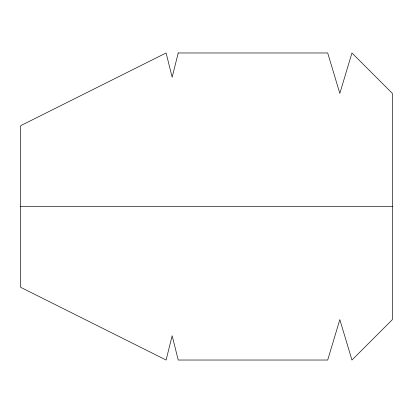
<?xml version="1.0" encoding="UTF-8"?>
<svg xmlns="http://www.w3.org/2000/svg" width="413" height="413" viewBox="0 0 413 413"><rect width="100%" height="100%" fill="white"/><g stroke="black" fill="none" stroke-linecap="round" stroke-linejoin="round"><path stroke-width="0.62" d="M20.65 206.5L392.35 206.5M178.22 52.972L172.159 77.216L166.098 52.972L20.65 125.697L20.65 287.303L166.098 360.028L172.159 335.784L178.22 360.028L327.705 360.028L339.827 319.626L351.948 360.028L392.35 319.626L392.35 93.374L351.948 52.972L339.827 93.374L327.705 52.972L178.22 52.972"/></g></svg>
